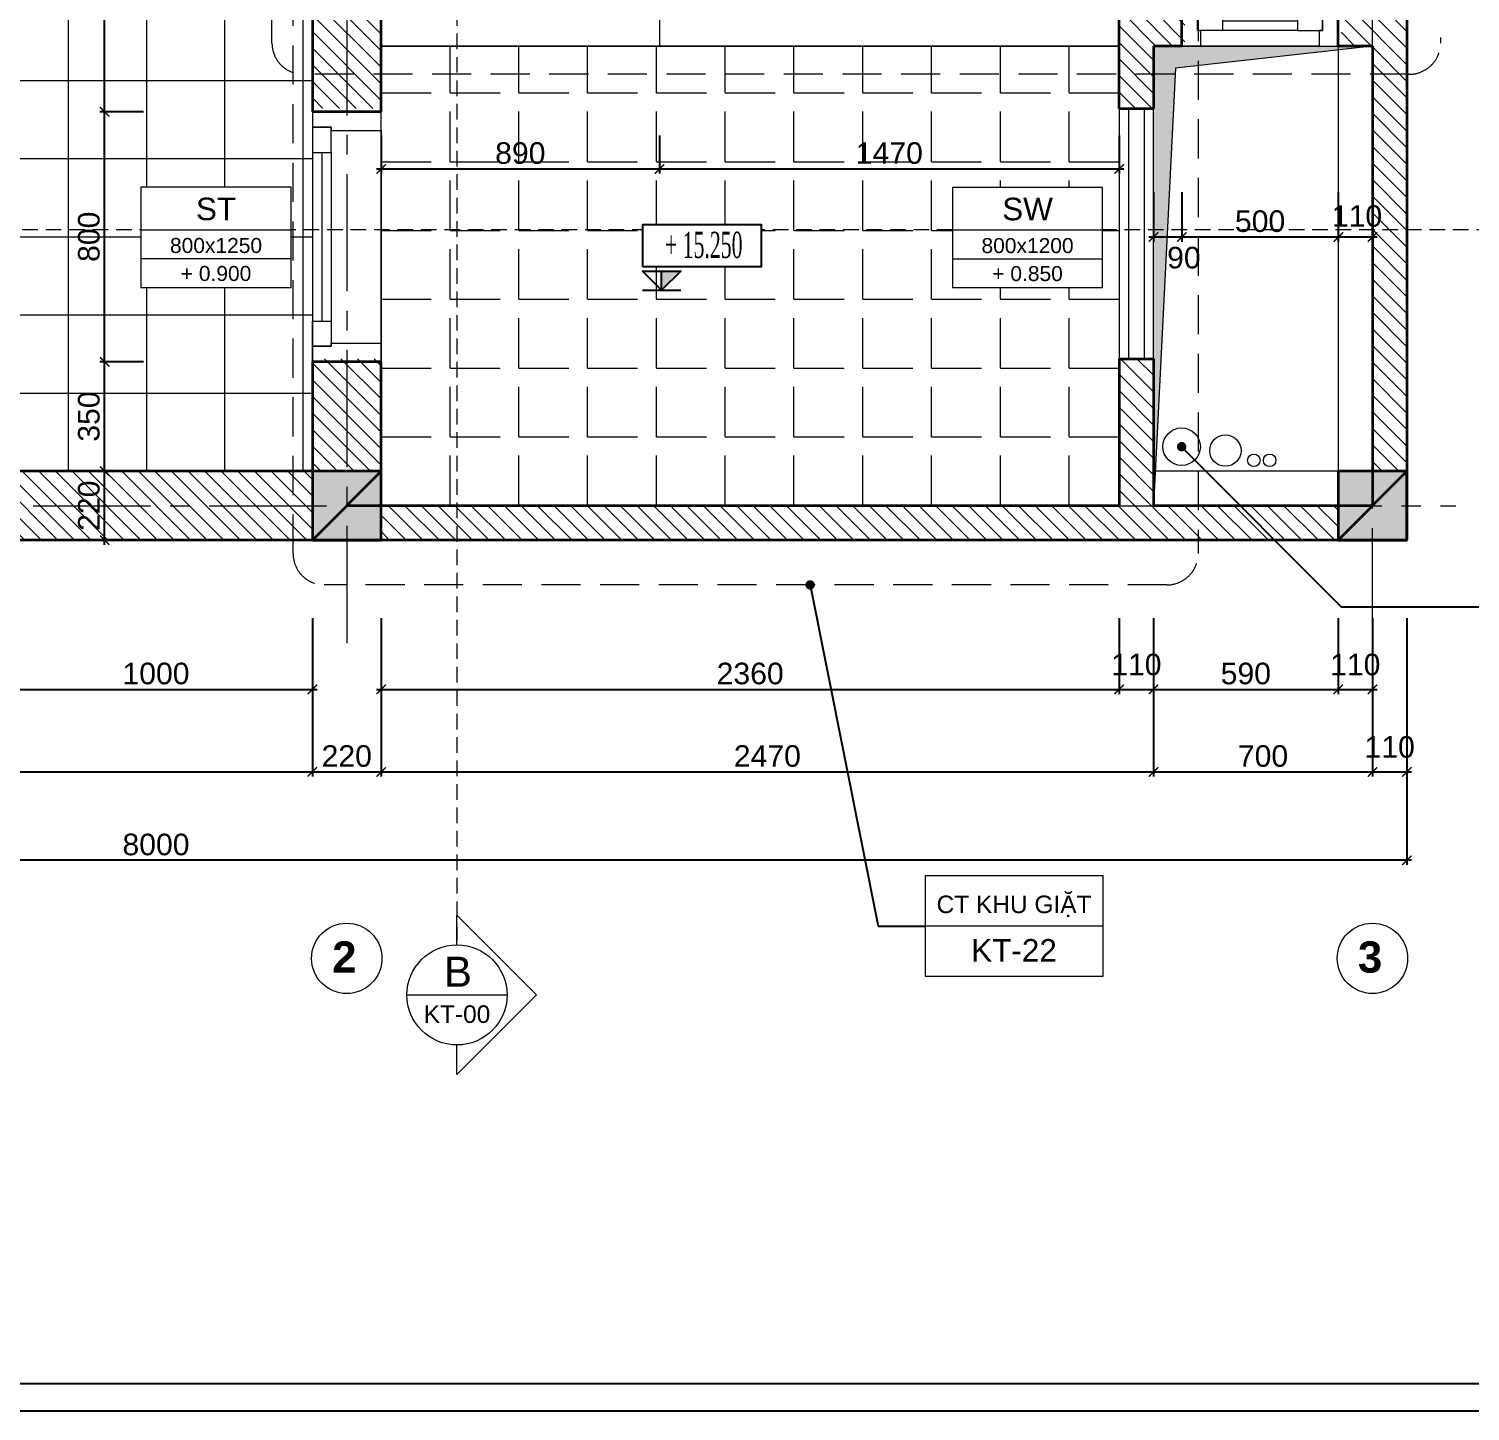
# Model space of a CAD drawing. Header units: millimetres. Extents: x 522695 to 636011, y 461124 to 505319.
# Drawn here: x 579519 to 584128, y 461124 to 465545 of the extents above; entities that cross this region are included whole.
import ezdxf
from ezdxf.enums import TextEntityAlignment as Align

# ---------------------------------------------------------------- set-up
doc = ezdxf.new("R2010")
doc.units = ezdxf.units.MM
doc.header["$LTSCALE"] = 500
doc.header["$MEASUREMENT"] = 0
doc.linetypes.add('CENTER2', pattern=[1.125, 0.75, -0.125, 0.125, -0.125])
doc.linetypes.add('DASHED2', pattern=[0.375, 0.25, -0.125])
doc.layers.get('0').update_dxf_attribs({"linetype": 'CONTINUOUS'})
doc.layers.get('DEFPOINTS').update_dxf_attribs({"color": 250, "linetype": 'CONTINUOUS'})
for name, color, linetype, lineweight in [('DH_CAT', 3, 'CONTINUOUS', 35), ('DH_HATCH', 250, 'CONTINUOUS', 5), ('DH_KHUAT', 149, 'DASHED2', 9), ('DH_KTHUOC', 8, 'CONTINUOUS', 5), ('DH_NOITHAT', 252, 'CONTINUOUS', 9), ('DH_TEXT', 4, 'CONTINUOUS', 13), ('DH_THAY', 4, 'CONTINUOUS', 13), ('DH_TRUC', 251, 'CENTER2', 5), ('TEXT', 3, 'CONTINUOUS', 25)]:
    doc.layers.add(name, color=color, linetype=linetype, lineweight=lineweight)
doc.layers.add('E_Thay', color=33, linetype='CONTINUOUS')
doc.layers.add('IN', color=5, linetype='CONTINUOUS')
doc.styles.add('arial', font='arial.ttf')
doc.styles.add('DH_ARIAL_B', font='arialbd.ttf')
doc.styles.add('DH_KITHUOC', font='arial.ttf')
doc.styles.add('ROMANSssss', font='vntimeh.shx', dxfattribs={"width": 0.55})
doc.dimstyles.new('DH_100s', dxfattribs={"dimtxt": 230, "dimasz": 100, "dimexe": 50, "dimexo": 0, "dimgap": 50, "dimtad": 1, "dimdec": 0, "dimzin": 0, "dimdsep": 46, "dimtxsty": 'DH_KITHUOC', "dimblk1": 'ARCHTICK', "dimblk2": 'ARCHTICK', "dimsah": 1, "dimcen": 90, "dimdle": 50, "dimclrd": 8, "dimclre": 8, "dimclrt": 4, "dimadec": 0, "dimazin": 0, "dimtfac": 100, "dimtdec": 0, "dimtofl": 0, "dimtmove": 2, "dimatfit": 3, "dimldrblk": 'ARCHTICK', "dimfxl": 1, "dimtolj": 2, "dimtzin": 0, "dimarcsym": 0})

# ---------------------------------------------------------------- blocks, each defined once
blk = doc.blocks.new('KHUNGTEN_A3')
at = {"color": 3}
blk.add_lwpolyline([(0, 14850), (21000, 14850), (21000, 0), (0, 0)], close=True, dxfattribs=at)
blk.add_lwpolyline([(379.8, 14704), (20854, 14704), (20854, 146), (379.8, 146)], close=True)
blk = doc.blocks.new('*U26')
for p, q in [((60, -0.4), (740, -0.4)), ((800, -0.4), (800, -220.4))]:
    blk.add_line(p, q)
at = {"color": 8}
for p, q in [((130, -160.4), (670, -160.4)), ((130, -190.4), (670, -190.4)), ((130, -220.4), (670, -220.4))]:
    blk.add_line(p, q, dxfattribs=at)
for points in [[(50, -160.4), (60, -160.4), (60, -0.4), (0, -0.4), (0, -220.4), (50, -220.4)], [(750, -160.4), (740, -160.4), (740, -0.4), (800, -0.4), (800, -220.4), (750, -220.4)]]:
    blk.add_lwpolyline(points, close=True)
for points in [[(50, -160.4), (50, -220.4), (130, -220.4), (130, -160.4)], [(750, -160.4), (750, -220.4), (670, -220.4), (670, -160.4)]]:
    blk.add_lwpolyline(points, close=True, dxfattribs=at)
blk = doc.blocks.new('cot220')
at = {"layer": 'DH_HATCH'}
blk.add_hatch(color=256, dxfattribs=at).paths.add_polyline_path([(-110, -110), (110, -110), (110, 110), (-110, 110)])
at = {"layer": 'DH_CAT'}
blk.add_lwpolyline([(-110, -110), (110, -110), (110, 110), (-110, 110)], close=True, dxfattribs=at)
blk.add_lwpolyline([(110, 110), (-110, -110)], dxfattribs=at)
blk = doc.blocks.new('*U24')
for p, q in [((60, -110.4), (440, -110.4)), ((500, -110.4), (500, -220.4))]:
    blk.add_line(p, q)
at = {"color": 8}
for p, q in [((130, -160.4), (370, -160.4)), ((130, -190.4), (370, -190.4)), ((130, -220.4), (370, -220.4))]:
    blk.add_line(p, q, dxfattribs=at)
for points in [[(50, -160.4), (60, -160.4), (60, -110.4), (0, -110.4), (0, -220.4), (50, -220.4)], [(450, -160.4), (440, -160.4), (440, -110.4), (500, -110.4), (500, -220.4), (450, -220.4)]]:
    blk.add_lwpolyline(points, close=True)
for points in [[(50, -160.4), (50, -220.4), (130, -220.4), (130, -160.4)], [(450, -160.4), (450, -220.4), (370, -220.4), (370, -160.4)]]:
    blk.add_lwpolyline(points, close=True, dxfattribs=at)
blk = doc.blocks.new('_ARCHTICK')
at = {"color": 0, "linetype": 'ByBlock', "const_width": 0.15}
blk.add_lwpolyline([(-0.5, -0.5), (0.5, 0.5)], dxfattribs=at)
blk = doc.blocks.new('*D577')
at = {"layer": 'DEFPOINTS', "color": 0, "transparency": 16777216}
for p in [(580425.5, 463660.4), (580645.5, 463660.4), (580645.5, 463168.6)]:
    blk.add_point(p, dxfattribs=at)
at = {"layer": 'DH_KTHUOC', "color": 8, "lineweight": -2, "transparency": 16777216}
for p, q in [((580425.5, 463660.4), (580425.5, 463153.6)), ((580645.5, 463660.4), (580645.5, 463153.6)), ((580410.5, 463168.6), (580660.5, 463168.6))]:
    blk.add_line(p, q, dxfattribs=at)
at = {"layer": 'DH_KTHUOC', "color": 8, "lineweight": -2, "transparency": 16777216, "xscale": 30, "yscale": 30, "zscale": 30, "rotation": 180}
blk.add_blockref('_ARCHTICK', (580425.5, 463168.6), dxfattribs=at)
at = {"layer": 'DH_KTHUOC', "color": 8, "lineweight": -2, "transparency": 16777216, "xscale": 30, "yscale": 30, "zscale": 30}
blk.add_blockref('_ARCHTICK', (580645.5, 463168.6), dxfattribs=at)
at = {"layer": 'DH_KTHUOC', "color": 4, "transparency": 16777216, "insert": (580535.5, 463218.9), "char_height": 69, "attachment_point": 5, "style": 'DH_KITHUOC'}
blk.add_mtext('\\A2;220', dxfattribs=at)
blk = doc.blocks.new('*D578')
at = {"layer": 'DEFPOINTS', "color": 0, "transparency": 16777216}
for p in [(580645.5, 463660.4), (583005.5, 463660.4), (583005.5, 463432.5)]:
    blk.add_point(p, dxfattribs=at)
at = {"layer": 'DH_KTHUOC', "color": 8, "lineweight": -2, "transparency": 16777216}
for p, q in [((580645.5, 463660.4), (580645.5, 463417.5)), ((583005.5, 463660.4), (583005.5, 463417.5)), ((580630.5, 463432.5), (583020.5, 463432.5))]:
    blk.add_line(p, q, dxfattribs=at)
at = {"layer": 'DH_KTHUOC', "color": 8, "lineweight": -2, "transparency": 16777216, "xscale": 30, "yscale": 30, "zscale": 30, "rotation": 180}
blk.add_blockref('_ARCHTICK', (580645.5, 463432.5), dxfattribs=at)
at = {"layer": 'DH_KTHUOC', "color": 8, "lineweight": -2, "transparency": 16777216, "xscale": 30, "yscale": 30, "zscale": 30}
blk.add_blockref('_ARCHTICK', (583005.5, 463432.5), dxfattribs=at)
at = {"layer": 'DH_KTHUOC', "color": 4, "transparency": 16777216, "insert": (581825.5, 463482.8), "char_height": 69, "attachment_point": 5, "style": 'DH_KITHUOC'}
blk.add_mtext('\\A2;2360', dxfattribs=at)
blk = doc.blocks.new('*D579')
at = {"layer": 'DEFPOINTS', "color": 0, "transparency": 16777216}
for p in [(583005.5, 463660.4), (583115.5, 463660.4), (583115.5, 463432.5)]:
    blk.add_point(p, dxfattribs=at)
at = {"layer": 'DH_KTHUOC', "color": 8, "lineweight": -2, "transparency": 16777216}
for p, q in [((583005.5, 463660.4), (583005.5, 463417.5)), ((583115.5, 463660.4), (583115.5, 463417.5)), ((582990.5, 463432.5), (583130.5, 463432.5))]:
    blk.add_line(p, q, dxfattribs=at)
at = {"layer": 'DH_KTHUOC', "color": 8, "lineweight": -2, "transparency": 16777216, "xscale": 30, "yscale": 30, "zscale": 30, "rotation": 180}
blk.add_blockref('_ARCHTICK', (583005.5, 463432.5), dxfattribs=at)
at = {"layer": 'DH_KTHUOC', "color": 8, "lineweight": -2, "transparency": 16777216, "xscale": 30, "yscale": 30, "zscale": 30}
blk.add_blockref('_ARCHTICK', (583115.5, 463432.5), dxfattribs=at)
at = {"layer": 'DH_KTHUOC', "color": 4, "transparency": 16777216, "insert": (583060.5, 463511.6), "char_height": 69, "attachment_point": 5, "style": 'DH_KITHUOC'}
blk.add_mtext('\\A2;110', dxfattribs=at)
blk = doc.blocks.new('*D580')
at = {"layer": 'DEFPOINTS', "color": 0, "transparency": 16777216}
for p in [(583115.5, 463660.4), (583705.5, 463660.4), (583705.5, 463432.5)]:
    blk.add_point(p, dxfattribs=at)
at = {"layer": 'DH_KTHUOC', "color": 8, "lineweight": -2, "transparency": 16777216}
for p, q in [((583115.5, 463660.4), (583115.5, 463417.5)), ((583705.5, 463660.4), (583705.5, 463417.5)), ((583100.5, 463432.5), (583720.5, 463432.5))]:
    blk.add_line(p, q, dxfattribs=at)
at = {"layer": 'DH_KTHUOC', "color": 8, "lineweight": -2, "transparency": 16777216, "xscale": 30, "yscale": 30, "zscale": 30, "rotation": 180}
blk.add_blockref('_ARCHTICK', (583115.5, 463432.5), dxfattribs=at)
at = {"layer": 'DH_KTHUOC', "color": 8, "lineweight": -2, "transparency": 16777216, "xscale": 30, "yscale": 30, "zscale": 30}
blk.add_blockref('_ARCHTICK', (583705.5, 463432.5), dxfattribs=at)
at = {"layer": 'DH_KTHUOC', "color": 4, "transparency": 16777216, "insert": (583410.5, 463482.8), "char_height": 69, "attachment_point": 5, "style": 'DH_KITHUOC'}
blk.add_mtext('\\A2;590', dxfattribs=at)
blk = doc.blocks.new('*D581')
at = {"layer": 'DEFPOINTS', "color": 0, "transparency": 16777216}
for p in [(583705.5, 463660.4), (583815.5, 463660.4), (583815.5, 463432.5)]:
    blk.add_point(p, dxfattribs=at)
at = {"layer": 'DH_KTHUOC', "color": 8, "lineweight": -2, "transparency": 16777216}
for p, q in [((583705.5, 463660.4), (583705.5, 463417.5)), ((583815.5, 463660.4), (583815.5, 463417.5)), ((583690.5, 463432.5), (583830.5, 463432.5))]:
    blk.add_line(p, q, dxfattribs=at)
at = {"layer": 'DH_KTHUOC', "color": 8, "lineweight": -2, "transparency": 16777216, "xscale": 30, "yscale": 30, "zscale": 30, "rotation": 180}
blk.add_blockref('_ARCHTICK', (583705.5, 463432.5), dxfattribs=at)
at = {"layer": 'DH_KTHUOC', "color": 8, "lineweight": -2, "transparency": 16777216, "xscale": 30, "yscale": 30, "zscale": 30}
blk.add_blockref('_ARCHTICK', (583815.5, 463432.5), dxfattribs=at)
at = {"layer": 'DH_KTHUOC', "color": 4, "transparency": 16777216, "insert": (583760.5, 463511.6), "char_height": 69, "attachment_point": 5, "style": 'DH_KITHUOC'}
blk.add_mtext('\\A2;110', dxfattribs=at)
blk = doc.blocks.new('*D582')
at = {"layer": 'DEFPOINTS', "color": 0, "transparency": 16777216}
for p in [(583815.5, 463660.4), (583925.5, 463660.4), (583925.5, 463168.6)]:
    blk.add_point(p, dxfattribs=at)
at = {"layer": 'DH_KTHUOC', "color": 8, "lineweight": -2, "transparency": 16777216}
for p, q in [((583815.5, 463660.4), (583815.5, 463153.6)), ((583925.5, 463660.4), (583925.5, 463153.6)), ((583800.5, 463168.6), (583940.5, 463168.6))]:
    blk.add_line(p, q, dxfattribs=at)
at = {"layer": 'DH_KTHUOC', "color": 8, "lineweight": -2, "transparency": 16777216, "xscale": 30, "yscale": 30, "zscale": 30, "rotation": 180}
blk.add_blockref('_ARCHTICK', (583815.5, 463168.6), dxfattribs=at)
at = {"layer": 'DH_KTHUOC', "color": 8, "lineweight": -2, "transparency": 16777216, "xscale": 30, "yscale": 30, "zscale": 30}
blk.add_blockref('_ARCHTICK', (583925.5, 463168.6), dxfattribs=at)
at = {"layer": 'DH_KTHUOC', "color": 4, "transparency": 16777216, "insert": (583870.5, 463247.8), "char_height": 69, "attachment_point": 5, "style": 'DH_KITHUOC'}
blk.add_mtext('\\A2;110', dxfattribs=at)
blk = doc.blocks.new('*D583')
at = {"layer": 'DEFPOINTS', "color": 0, "transparency": 16777216}
for p in [(575925.5, 463660.4), (583925.5, 463660.4), (575925.5, 462885.8)]:
    blk.add_point(p, dxfattribs=at)
at = {"layer": 'DH_KTHUOC', "color": 8, "lineweight": -2, "transparency": 16777216}
for p, q in [((575925.5, 463660.4), (575925.5, 462870.8)), ((583925.5, 463660.4), (583925.5, 462870.8)), ((583940.5, 462885.8), (575910.5, 462885.8))]:
    blk.add_line(p, q, dxfattribs=at)
at = {"layer": 'DH_KTHUOC', "color": 8, "lineweight": -2, "transparency": 16777216, "xscale": 30, "yscale": 30, "zscale": 30, "rotation": 180}
blk.add_blockref('_ARCHTICK', (575925.5, 462885.8), dxfattribs=at)
at = {"layer": 'DH_KTHUOC', "color": 8, "lineweight": -2, "transparency": 16777216, "xscale": 30, "yscale": 30, "zscale": 30}
blk.add_blockref('_ARCHTICK', (583925.5, 462885.8), dxfattribs=at)
at = {"layer": 'DH_KTHUOC', "color": 4, "transparency": 16777216, "insert": (579925.5, 462936), "char_height": 69, "attachment_point": 5, "style": 'DH_KITHUOC'}
blk.add_mtext('\\A2;8000', dxfattribs=at)
blk = doc.blocks.new('*D584')
at = {"layer": 'DEFPOINTS', "color": 0, "transparency": 16777216}
for p in [(576145.5, 463660.4), (580425.5, 463660.4), (580425.5, 463168.6)]:
    blk.add_point(p, dxfattribs=at)
at = {"layer": 'DH_KTHUOC', "color": 8, "lineweight": -2, "transparency": 16777216}
for p, q in [((576145.5, 463660.4), (576145.5, 463153.6)), ((580425.5, 463660.4), (580425.5, 463153.6)), ((576130.5, 463168.6), (580440.5, 463168.6))]:
    blk.add_line(p, q, dxfattribs=at)
at = {"layer": 'DH_KTHUOC', "color": 8, "lineweight": -2, "transparency": 16777216, "xscale": 30, "yscale": 30, "zscale": 30, "rotation": 180}
blk.add_blockref('_ARCHTICK', (576145.5, 463168.6), dxfattribs=at)
at = {"layer": 'DH_KTHUOC', "color": 8, "lineweight": -2, "transparency": 16777216, "xscale": 30, "yscale": 30, "zscale": 30}
blk.add_blockref('_ARCHTICK', (580425.5, 463168.6), dxfattribs=at)
at = {"layer": 'DH_KTHUOC', "color": 4, "transparency": 16777216, "insert": (578285.5, 463218.9), "char_height": 69, "attachment_point": 5, "style": 'DH_KITHUOC'}
blk.add_mtext('\\A2;4280', dxfattribs=at)
blk = doc.blocks.new('*D585')
at = {"layer": 'DEFPOINTS', "color": 0, "transparency": 16777216}
for p in [(580645.5, 463660.4), (583115.5, 463660.4), (583115.5, 463168.6)]:
    blk.add_point(p, dxfattribs=at)
at = {"layer": 'DH_KTHUOC', "color": 8, "lineweight": -2, "transparency": 16777216}
for p, q in [((580645.5, 463660.4), (580645.5, 463153.6)), ((583115.5, 463660.4), (583115.5, 463153.6)), ((580630.5, 463168.6), (583130.5, 463168.6))]:
    blk.add_line(p, q, dxfattribs=at)
at = {"layer": 'DH_KTHUOC', "color": 8, "lineweight": -2, "transparency": 16777216, "xscale": 30, "yscale": 30, "zscale": 30, "rotation": 180}
blk.add_blockref('_ARCHTICK', (580645.5, 463168.6), dxfattribs=at)
at = {"layer": 'DH_KTHUOC', "color": 8, "lineweight": -2, "transparency": 16777216, "xscale": 30, "yscale": 30, "zscale": 30}
blk.add_blockref('_ARCHTICK', (583115.5, 463168.6), dxfattribs=at)
at = {"layer": 'DH_KTHUOC', "color": 4, "transparency": 16777216, "insert": (581880.5, 463218.9), "char_height": 69, "attachment_point": 5, "style": 'DH_KITHUOC'}
blk.add_mtext('\\A2;2470', dxfattribs=at)
blk = doc.blocks.new('*D586')
at = {"layer": 'DEFPOINTS', "color": 0, "transparency": 16777216}
for p in [(583115.5, 463660.4), (583815.5, 463660.4), (583815.5, 463168.6)]:
    blk.add_point(p, dxfattribs=at)
at = {"layer": 'DH_KTHUOC', "color": 8, "lineweight": -2, "transparency": 16777216}
for p, q in [((583115.5, 463660.4), (583115.5, 463153.6)), ((583815.5, 463660.4), (583815.5, 463153.6)), ((583100.5, 463168.6), (583830.5, 463168.6))]:
    blk.add_line(p, q, dxfattribs=at)
at = {"layer": 'DH_KTHUOC', "color": 8, "lineweight": -2, "transparency": 16777216, "xscale": 30, "yscale": 30, "zscale": 30, "rotation": 180}
blk.add_blockref('_ARCHTICK', (583115.5, 463168.6), dxfattribs=at)
at = {"layer": 'DH_KTHUOC', "color": 8, "lineweight": -2, "transparency": 16777216, "xscale": 30, "yscale": 30, "zscale": 30}
blk.add_blockref('_ARCHTICK', (583815.5, 463168.6), dxfattribs=at)
at = {"layer": 'DH_KTHUOC', "color": 4, "transparency": 16777216, "insert": (583465.5, 463218.9), "char_height": 69, "attachment_point": 5, "style": 'DH_KITHUOC'}
blk.add_mtext('\\A2;700', dxfattribs=at)
blk = doc.blocks.new('*D587')
at = {"layer": 'DEFPOINTS', "color": 0, "transparency": 16777216}
for p in [(579425.5, 463660.4), (580425.5, 463660.4), (580425.5, 463432.5)]:
    blk.add_point(p, dxfattribs=at)
at = {"layer": 'DH_KTHUOC', "color": 8, "lineweight": -2, "transparency": 16777216}
for p, q in [((579425.5, 463660.4), (579425.5, 463417.5)), ((580425.5, 463660.4), (580425.5, 463417.5)), ((579410.5, 463432.5), (580440.5, 463432.5))]:
    blk.add_line(p, q, dxfattribs=at)
at = {"layer": 'DH_KTHUOC', "color": 8, "lineweight": -2, "transparency": 16777216, "xscale": 30, "yscale": 30, "zscale": 30, "rotation": 180}
blk.add_blockref('_ARCHTICK', (579425.5, 463432.5), dxfattribs=at)
at = {"layer": 'DH_KTHUOC', "color": 8, "lineweight": -2, "transparency": 16777216, "xscale": 30, "yscale": 30, "zscale": 30}
blk.add_blockref('_ARCHTICK', (580425.5, 463432.5), dxfattribs=at)
at = {"layer": 'DH_KTHUOC', "color": 4, "transparency": 16777216, "insert": (579925.5, 463482.8), "char_height": 69, "attachment_point": 5, "style": 'DH_KITHUOC'}
blk.add_mtext('\\A2;1000', dxfattribs=at)
blk = doc.blocks.new('*D610')
at = {"layer": 'DEFPOINTS', "color": 0, "transparency": 16777216}
for p in [(580645.5, 465203.8), (581535.5, 465203.8), (581535.5, 465096.9)]:
    blk.add_point(p, dxfattribs=at)
at = {"layer": 'DH_KTHUOC', "color": 8, "lineweight": -2, "transparency": 16777216}
for p, q in [((580645.5, 465203.8), (580645.5, 465081.9)), ((581535.5, 465203.8), (581535.5, 465081.9)), ((580630.5, 465096.9), (581550.5, 465096.9))]:
    blk.add_line(p, q, dxfattribs=at)
at = {"layer": 'DH_KTHUOC', "color": 8, "lineweight": -2, "transparency": 16777216, "xscale": 30, "yscale": 30, "zscale": 30, "rotation": 180}
blk.add_blockref('_ARCHTICK', (580645.5, 465096.9), dxfattribs=at)
at = {"layer": 'DH_KTHUOC', "color": 8, "lineweight": -2, "transparency": 16777216, "xscale": 30, "yscale": 30, "zscale": 30}
blk.add_blockref('_ARCHTICK', (581535.5, 465096.9), dxfattribs=at)
at = {"layer": 'DH_KTHUOC', "color": 4, "transparency": 16777216, "insert": (581090.5, 465147.1), "char_height": 69, "attachment_point": 5, "style": 'DH_KITHUOC'}
blk.add_mtext('\\A2;890', dxfattribs=at)
blk = doc.blocks.new('*D611')
at = {"layer": 'DEFPOINTS', "color": 0, "transparency": 16777216}
for p in [(581535.5, 465203.8), (583005.5, 465203.8), (583005.5, 465096.9)]:
    blk.add_point(p, dxfattribs=at)
at = {"layer": 'DH_KTHUOC', "color": 8, "lineweight": -2, "transparency": 16777216}
for p, q in [((581535.5, 465203.8), (581535.5, 465081.9)), ((583005.5, 465203.8), (583005.5, 465081.9)), ((581520.5, 465096.9), (583020.5, 465096.9))]:
    blk.add_line(p, q, dxfattribs=at)
at = {"layer": 'DH_KTHUOC', "color": 8, "lineweight": -2, "transparency": 16777216, "xscale": 30, "yscale": 30, "zscale": 30, "rotation": 180}
blk.add_blockref('_ARCHTICK', (581535.5, 465096.9), dxfattribs=at)
at = {"layer": 'DH_KTHUOC', "color": 8, "lineweight": -2, "transparency": 16777216, "xscale": 30, "yscale": 30, "zscale": 30}
blk.add_blockref('_ARCHTICK', (583005.5, 465096.9), dxfattribs=at)
at = {"layer": 'DH_KTHUOC', "color": 4, "transparency": 16777216, "insert": (582270.5, 465147.1), "char_height": 69, "attachment_point": 5, "style": 'DH_KITHUOC'}
blk.add_mtext('\\A2;1470', dxfattribs=at)
blk = doc.blocks.new('*U210')
at = {"color": 250, "linetype": 'DASHED2', "ltscale": 0.5}
blk.add_lwpolyline([(12098.5, 0), (-118.2, 0)], dxfattribs=at)
at = {"style": 'arial'}
for p in [(-318.2, -135.2), (12416.7, -135.2)]:
    blk.add_attdef('KH', text='', height=70, dxfattribs=at).set_placement(p, align=Align.BOTTOM_CENTER)
blk = doc.blocks.new('*U212')
at = {"color": 8}
for points in [[(0, -7111.6), (0, -6993.4), (318.2, -7311.6), (0, -7629.8), (0, -7511.6)], [(-200, -7311.6), (200, -7311.6)]]:
    blk.add_lwpolyline(points, dxfattribs=at)
blk.add_circle((0, -7311.6), 200, dxfattribs=at)
at = {"layer": 'DH_KHUAT', "color": 250, "linetype": 'DASHED2', "ltscale": 0.5}
blk.add_lwpolyline([(0, 0), (0, -7111.6)], dxfattribs=at)
at = {"style": 'arial'}
blk.add_text('B', height=120, dxfattribs=at).set_placement((4.1, -7218.9), align=Align.MIDDLE_CENTER)
for p in [(0, 185.6), (0, -7444.2)]:
    blk.add_attdef('KYHIEU', text='', height=70, dxfattribs=at).set_placement(p, align=Align.BOTTOM_CENTER)
blk = doc.blocks.new('*D664')
at = {"layer": 'DEFPOINTS', "color": 0, "transparency": 16777216}
for p in [(583706.3, 465022.4), (583815.9, 465022.4), (583706.3, 464879)]:
    blk.add_point(p, dxfattribs=at)
at = {"layer": 'DH_KTHUOC', "color": 8, "lineweight": -2, "transparency": 16777216}
for p, q in [((583706.3, 465022.4), (583706.3, 464864)), ((583815.9, 465022.4), (583815.9, 464864)), ((583830.9, 464879), (583691.3, 464879))]:
    blk.add_line(p, q, dxfattribs=at)
at = {"layer": 'DH_KTHUOC', "color": 8, "lineweight": -2, "transparency": 16777216, "xscale": 30, "yscale": 30, "zscale": 30, "rotation": 180}
blk.add_blockref('_ARCHTICK', (583706.3, 464879), dxfattribs=at)
at = {"layer": 'DH_KTHUOC', "color": 8, "lineweight": -2, "transparency": 16777216, "xscale": 30, "yscale": 30, "zscale": 30}
blk.add_blockref('_ARCHTICK', (583815.9, 464879), dxfattribs=at)
at = {"layer": 'DH_KTHUOC', "color": 4, "transparency": 16777216, "insert": (583766.1, 464945.8), "char_height": 69, "attachment_point": 5, "style": 'DH_KITHUOC'}
blk.add_mtext('\\A2;110', dxfattribs=at)
blk = doc.blocks.new('*D665')
at = {"layer": 'DEFPOINTS', "color": 0, "transparency": 16777216}
for p in [(583205.9, 465022.4), (583706.3, 465022.4), (583205.9, 464879)]:
    blk.add_point(p, dxfattribs=at)
at = {"layer": 'DH_KTHUOC', "color": 8, "lineweight": -2, "transparency": 16777216}
for p, q in [((583205.9, 465022.4), (583205.9, 464864)), ((583706.3, 465022.4), (583706.3, 464864)), ((583721.3, 464879), (583190.9, 464879))]:
    blk.add_line(p, q, dxfattribs=at)
at = {"layer": 'DH_KTHUOC', "color": 8, "lineweight": -2, "transparency": 16777216, "xscale": 30, "yscale": 30, "zscale": 30, "rotation": 180}
blk.add_blockref('_ARCHTICK', (583205.9, 464879), dxfattribs=at)
at = {"layer": 'DH_KTHUOC', "color": 8, "lineweight": -2, "transparency": 16777216, "xscale": 30, "yscale": 30, "zscale": 30}
blk.add_blockref('_ARCHTICK', (583706.3, 464879), dxfattribs=at)
at = {"layer": 'DH_KTHUOC', "color": 4, "transparency": 16777216, "insert": (583456.1, 464929.3), "char_height": 69, "attachment_point": 5, "style": 'DH_KITHUOC'}
blk.add_mtext('\\A2;500', dxfattribs=at)
blk = doc.blocks.new('*D666')
at = {"layer": 'DEFPOINTS', "color": 0, "transparency": 16777216}
for p in [(583115.5, 465022.4), (583205.9, 465022.4), (583115.5, 464879)]:
    blk.add_point(p, dxfattribs=at)
at = {"layer": 'DH_KTHUOC', "color": 8, "lineweight": -2, "transparency": 16777216}
for p, q in [((583115.5, 465022.4), (583115.5, 464864)), ((583205.9, 465022.4), (583205.9, 464864)), ((583220.9, 464879), (583100.5, 464879))]:
    blk.add_line(p, q, dxfattribs=at)
at = {"layer": 'DH_KTHUOC', "color": 8, "lineweight": -2, "transparency": 16777216, "xscale": 30, "yscale": 30, "zscale": 30, "rotation": 180}
blk.add_blockref('_ARCHTICK', (583115.5, 464879), dxfattribs=at)
at = {"layer": 'DH_KTHUOC', "color": 8, "lineweight": -2, "transparency": 16777216, "xscale": 30, "yscale": 30, "zscale": 30}
blk.add_blockref('_ARCHTICK', (583205.9, 464879), dxfattribs=at)
at = {"layer": 'DH_KTHUOC', "color": 4, "transparency": 16777216, "insert": (583212.5, 464812.6), "char_height": 69, "attachment_point": 5, "style": 'DH_KITHUOC'}
blk.add_mtext('\\A2;90', dxfattribs=at)
blk = doc.blocks.new('*D669')
at = {"layer": 'DEFPOINTS', "color": 0, "transparency": 16777216}
for p in [(579761.3, 464129.8), (579885.3, 464129.8), (579885.3, 463909.8)]:
    blk.add_point(p, dxfattribs=at)
at = {"layer": 'DH_KTHUOC', "color": 8, "lineweight": -2, "transparency": 16777216}
for p, q in [((579761.3, 463894.8), (579761.3, 464144.8)), ((579885.3, 464129.8), (579746.3, 464129.8)), ((579885.3, 463909.8), (579746.3, 463909.8))]:
    blk.add_line(p, q, dxfattribs=at)
at = {"layer": 'DH_KTHUOC', "color": 8, "lineweight": -2, "transparency": 16777216, "xscale": 30, "yscale": 30, "zscale": 30}
for p, rotation in [((579761.3, 464129.8), 90), ((579761.3, 463909.8), 270)]:
    blk.add_blockref('_ARCHTICK', p, dxfattribs=dict(at, rotation=rotation))
at = {"layer": 'DH_KTHUOC', "color": 4, "transparency": 16777216, "insert": (579711, 464019.8), "char_height": 69, "attachment_point": 5, "rotation": 90, "style": 'DH_KITHUOC'}
blk.add_mtext('\\A2;220', dxfattribs=at)
blk = doc.blocks.new('*D670')
at = {"layer": 'DEFPOINTS', "color": 0, "transparency": 16777216}
for p in [(579761.3, 464479.8), (579885.3, 464479.8), (579885.3, 464129.8)]:
    blk.add_point(p, dxfattribs=at)
at = {"layer": 'DH_KTHUOC', "color": 8, "lineweight": -2, "transparency": 16777216}
for p, q in [((579885.3, 464479.8), (579746.3, 464479.8)), ((579761.3, 464114.8), (579761.3, 464494.8)), ((579885.3, 464129.8), (579746.3, 464129.8))]:
    blk.add_line(p, q, dxfattribs=at)
at = {"layer": 'DH_KTHUOC', "color": 8, "lineweight": -2, "transparency": 16777216, "xscale": 30, "yscale": 30, "zscale": 30}
for p, rotation in [((579761.3, 464479.8), 90), ((579761.3, 464129.8), 270)]:
    blk.add_blockref('_ARCHTICK', p, dxfattribs=dict(at, rotation=rotation))
at = {"layer": 'DH_KTHUOC', "color": 4, "transparency": 16777216, "insert": (579711, 464304.8), "char_height": 69, "attachment_point": 5, "rotation": 90, "style": 'DH_KITHUOC'}
blk.add_mtext('\\A2;350', dxfattribs=at)
blk = doc.blocks.new('*D671')
at = {"layer": 'DEFPOINTS', "color": 0, "transparency": 16777216}
for p in [(579761.3, 465279.8), (579885.3, 465279.8), (579885.3, 464479.8)]:
    blk.add_point(p, dxfattribs=at)
at = {"layer": 'DH_KTHUOC', "color": 8, "lineweight": -2, "transparency": 16777216}
for p, q in [((579761.3, 464464.8), (579761.3, 465294.8)), ((579885.3, 465279.8), (579746.3, 465279.8)), ((579885.3, 464479.8), (579746.3, 464479.8))]:
    blk.add_line(p, q, dxfattribs=at)
at = {"layer": 'DH_KTHUOC', "color": 8, "lineweight": -2, "transparency": 16777216, "xscale": 30, "yscale": 30, "zscale": 30}
for p, rotation in [((579761.3, 465279.8), 90), ((579761.3, 464479.8), 270)]:
    blk.add_blockref('_ARCHTICK', p, dxfattribs=dict(at, rotation=rotation))
at = {"layer": 'DH_KTHUOC', "color": 4, "transparency": 16777216, "insert": (579711, 464879.8), "char_height": 69, "attachment_point": 5, "rotation": 90, "style": 'DH_KITHUOC'}
blk.add_mtext('\\A2;800', dxfattribs=at)
blk = doc.blocks.new('*D672')
at = {"layer": 'DEFPOINTS', "color": 0, "transparency": 16777216}
for p in [(579761.3, 466179.8), (579885.3, 466179.8), (579885.3, 465279.8)]:
    blk.add_point(p, dxfattribs=at)
at = {"layer": 'DH_KTHUOC', "color": 8, "lineweight": -2, "transparency": 16777216}
for p, q in [((579885.3, 466179.8), (579746.3, 466179.8)), ((579761.3, 465264.8), (579761.3, 466194.8)), ((579885.3, 465279.8), (579746.3, 465279.8))]:
    blk.add_line(p, q, dxfattribs=at)
at = {"layer": 'DH_KTHUOC', "color": 8, "lineweight": -2, "transparency": 16777216, "xscale": 30, "yscale": 30, "zscale": 30}
for p, rotation in [((579761.3, 466179.8), 90), ((579761.3, 465279.8), 270)]:
    blk.add_blockref('_ARCHTICK', p, dxfattribs=dict(at, rotation=rotation))
at = {"layer": 'DH_KTHUOC', "color": 4, "transparency": 16777216, "insert": (579711, 465729.8), "char_height": 69, "attachment_point": 5, "rotation": 90, "style": 'DH_KITHUOC'}
blk.add_mtext('\\A2;900', dxfattribs=at)
blk = doc.blocks.new('CUA')
blk.add_wipeout([(0, 400), (600, 400), (600, 0), (0, 0)]).dxf.layer = 'DH_KTHUOC'
at = {"layer": 'DH_KTHUOC'}
blk.add_lwpolyline([(0, 0), (600, 0), (600, 400), (0, 400)], close=True, dxfattribs=at)
for points in [[(0, 230), (600, 230)], [(0, 115), (600, 115)]]:
    blk.add_lwpolyline(points, dxfattribs=at)
at = {"layer": 'DH_KTHUOC', "style": 'arial'}
for tag, height, p in [('CUA', 90, (300, 268.6)), ('KICHTHUOC', 60, (300, 137.4)), ('COS', 60, (300, 25.5))]:
    blk.add_attdef(tag, text='', height=height, dxfattribs=at).set_placement(p, align=Align.CENTER)
blk = doc.blocks.new('CHITIET')
blk.add_wipeout([(711.8, 400), (0, 400), (0, 0), (711.8, 0)]).dxf.layer = 'DH_KTHUOC'
at = {"layer": 'DH_KTHUOC'}
blk.add_lwpolyline([(0, 0), (711.8, 0), (711.8, 400), (0, 400)], close=True, dxfattribs=at)
blk.add_lwpolyline([(711.8, 200), (0, 200)], dxfattribs=at)
at = {"layer": 'DH_KTHUOC', "style": 'arial'}
for tag, height, p in [('CHITIET', 70, (355.9, 251.6)), ('BANVE', 90, (355.9, 57.7))]:
    blk.add_attdef(tag, text='', height=height, dxfattribs=at).set_placement(p, align=Align.CENTER)
blk = doc.blocks.new('CosSan')
at = {"lineweight": 25}
blk.add_hatch(color=8, dxfattribs=at).paths.add_polyline_path([(160, 160), (0, 160), (0, 0)])
at = {"color": 8, "lineweight": 25}
for p, q in [((0, 0), (0, 160)), ((-160, 0), (160, 0))]:
    blk.add_line(p, q, dxfattribs=at)
blk.add_lwpolyline([(0, 0), (-160, 160), (160, 160)], close=True, dxfattribs=at)
at = {"color": 8}
blk.add_wipeout([(-161, 550), (-161, 200), (839, 200), (839, 550)], dxfattribs=at).dxf.layer = 'E_Thay'
at = {"color": 8, "lineweight": 25}
blk.add_lwpolyline([(-161, 200), (839, 200), (839, 550), (-161, 550)], close=True, dxfattribs=at)
at = {"layer": 'E_Thay', "color": 8, "lineweight": 25}
blk.add_line((-160, 160), (160, 160), dxfattribs=at)
at = {"style": 'ROMANSssss', "width": 0.55}
blk.add_attdef('%%P0,000', text='', height=220, dxfattribs=at).set_placement((353, 271), align=Align.CENTER)

msp = doc.modelspace()

# ---------------------------------------------------------------- hatches: boundary and pattern name
at = {"layer": 'DH_HATCH'}
h = msp.add_hatch(dxfattribs=at)
h.set_pattern_fill('ANSI31', color=256, scale=300, style=0)
h.set_pattern_definition([(315, (1021890.382, -92973.004), (26.5165043, 26.5165043), [])])
h.paths.add_polyline_path([(576145.5, 467189.8), (576145.5, 467299.8), (575925.5, 467299.8), (575925.5, 467189.8)])
h.paths.add_polyline_path([(576725.5, 467189.8), (576725.5, 467299.8), (576145.5, 467299.8), (576145.5, 467189.8)])
h.paths.add_polyline_path([(576725.5, 467409.8), (575925.5, 467409.8), (575925.5, 467299.8), (576725.5, 467299.8)])
h.paths.add_polyline_path([(580425.5, 467409.8), (576945.5, 467409.8), (576945.5, 467299.8), (580425.5, 467299.8)])
h.paths.add_polyline_path([(580645.5, 466179.8), (580425.5, 466179.8), (580425.5, 465289.8), (580645.5, 465289.8)])
h.paths.add_polyline_path([(580645.5, 467189.8), (580425.5, 467189.8), (580425.5, 467079.8), (580645.5, 467079.8)])
h.paths.add_polyline_path([(583705.5, 467409.8), (580645.5, 467409.8), (580645.5, 467299.8), (583705.5, 467299.8)])
h.paths.add_polyline_path([(583925.5, 467189.8), (583815.5, 467189.8), (583815.5, 465599.8), (583715.5, 465599.8), (583715.5, 465489.8), (583815.5, 465489.8), (583815.5, 464129.8), (583925.5, 464129.8)])
h.paths.add_polyline_path([(583215.5, 465599.8), (583005.5, 465599.8), (583005.5, 465289.8), (583115.5, 465289.8), (583115.5, 465489.8), (583215.5, 465489.8)])
h.paths.add_polyline_path([(583705.5, 464019.8), (583115.5, 464019.8), (583115.5, 464489.8), (583005.5, 464489.8), (583005.5, 464019.8), (580645.5, 464019.8), (580645.5, 463909.8), (583705.5, 463909.8)])
h.paths.add_polyline_path([(580425.5, 464129.8), (579425.5, 464129.8), (579425.5, 463909.8), (580425.5, 463909.8)])
h.paths.add_polyline_path([(580645.5, 464489.8), (580425.5, 464489.8), (580425.5, 464129.8), (580645.5, 464129.8)])
h = msp.add_hatch(dxfattribs=at)
h.set_pattern_fill('NET', color=256, scale=2000, style=0)
h.set_pattern_definition([(0, (576145.54, 464129.78), (0, 250), []), (90, (576145.54, 464129.78), (-250, 2e-14), [])])
h.paths.add_polyline_path([(576725.5, 467189.8), (576145.5, 467189.8), (576145.5, 464129.8), (580425.5, 464129.8), (580425.5, 467299.8), (576725.5, 467299.8)])
h = msp.add_hatch(dxfattribs=at)
h.set_pattern_fill('ANGLE', color=256, scale=800, style=0)
h.set_pattern_definition([(0, (580645.54, 464019.78), (0, 220), [160, -60]), (90, (580645.54, 464019.78), (-220, 1e-14), [160, -60])])
h.paths.add_polyline_path([(580645.5, 465489.8), (583005.5, 465489.8), (583005.5, 464019.8), (580645.5, 464019.8)])
msp.add_hatch(color=256, dxfattribs=at).paths.add_polyline_path([(583115.5, 464019.8), (583115.5, 465489.8), (583815.5, 465489.8), (583185.2, 465419.5)])

# ---------------------------------------------------------------- linework, layer by layer
at = {"layer": 'DH_CAT'}
for points in [[(575925.5, 467409.8), (583925.5, 467409.8), (583925.5, 463909.8), (579425.5, 463909.8)], [(580645.5, 465279.8), (580645.5, 466179.8), (580425.5, 466179.8), (580425.5, 465279.8)], [(583005.5, 465289.8), (583005.5, 465599.8)], [(583205.5, 465489.8), (583205.5, 465599.8)], [(583705.5, 465489.8), (583705.5, 465599.8)], [(583815.5, 465489.8), (583815.5, 464019.8), (583115.5, 464019.8)], [(583205.5, 465489.8), (583115.5, 465489.8)], [(583115.5, 465489.8), (583115.5, 465289.8)], [(583815.5, 465489.8), (583705.5, 465489.8)], [(583005.5, 465289.8), (583115.5, 465289.8)], [(580645.5, 465279.8), (580425.5, 465279.8)], [(580425.5, 464479.8), (580425.5, 464129.8)], [(580645.5, 464479.8), (580425.5, 464479.8)], [(580645.5, 464129.8), (580645.5, 464479.8)], [(583005.5, 464489.8), (583005.5, 464019.8)], [(583005.5, 464489.8), (583115.5, 464489.8)], [(583115.5, 464489.8), (583115.5, 464019.8)], [(580425.5, 464129.8), (579425.5, 464129.8), (579425.5, 463909.8)], [(583005.5, 464019.8), (580535.5, 464019.8)]]:
    msp.add_lwpolyline(points, dxfattribs=at)
at = {"layer": 'DH_HATCH'}
for points in [[(576145.5, 467299.8), (580425.5, 467299.8), (580425.5, 464129.8), (576145.5, 464129.8)], [(580645.5, 465489.8), (583005.5, 465489.8), (583005.5, 464019.8), (580645.5, 464019.8)], [(583115.5, 464019.8), (583115.5, 465489.8), (583815.5, 465489.8), (583185.2, 465419.5)]]:
    msp.add_lwpolyline(points, close=True, dxfattribs=at)
at = {"layer": 'DH_KTHUOC', "linetype": 'DASHED2'}
msp.add_lwpolyline([(580396.4, 467492.1), (583933.1, 467492.1, -0.414214), (584033.1, 467392.1), (584033.1, 465499.3, -0.414214), (583933.1, 465399.3), (580396.4, 465399.3, -0.414214), (580296.4, 465499.3), (580296.4, 467392.1, -0.414214)], format="xyb", close=True, dxfattribs=at)
at = {"layer": 'DH_KTHUOC'}
for points in [[(581535.5, 465489.8), (580645.5, 465489.8)], [(583705.9, 464129.8), (583115.5, 464129.8)]]:
    msp.add_lwpolyline(points, dxfattribs=at)
for centre, radius in [((583205.2, 464208.5), 60), ((583345.1, 464196), 50), ((583436, 464164.9), 20), ((583486.9, 464164.9), 20)]:
    msp.add_circle(centre, radius, dxfattribs=at)
at = {"layer": 'DH_NOITHAT'}
for points in [[(583705.9, 465489.8), (583705.9, 464129.8)], [(583035.5, 465289.8), (583035.5, 464489.8)], [(583085.5, 465289.8), (583085.5, 464489.8)]]:
    msp.add_lwpolyline(points, dxfattribs=at)
at = {"layer": 'DH_THAY'}
for points in [[(581535.5, 465599.8), (581535.5, 465489.8)], [(583005.5, 465489.8), (581535.5, 465489.8)], [(583205.5, 465489.8), (583705.5, 465489.8)], [(583005.5, 465289.8), (583005.5, 464489.8)], [(583115.5, 464489.8), (583115.5, 465289.8)]]:
    msp.add_lwpolyline(points, dxfattribs=at)
for centre in [(580535.5, 462572.3), (583815.5, 462572.3)]:
    msp.add_circle(centre, 112.5, dxfattribs=at)
at = {"layer": 'DH_TRUC'}
for p, q in [((580535.5, 467892.9), (580535.5, 463572.9)), ((583815.5, 463572.9), (583815.5, 467892.9)), ((575595.4, 464019.8), (584082.1, 464019.8))]:
    msp.add_line(p, q, dxfattribs=at)

# ---------------------------------------------------------------- block references
at = {"xscale": 0.6000000000058208, "yscale": 0.6000000000058208, "zscale": 0.6000000000058208}
msp.add_blockref('KHUNGTEN_A3', (574177, 461124.2), dxfattribs=at)
at = {"layer": 'DH_CAT'}
for p in [(580535.5, 464019.8), (583815.5, 464019.8)]:
    msp.add_blockref('cot220', p, dxfattribs=at)
at = {"layer": 'DH_NOITHAT'}
for name, p, rotation in [('*U24', (583705.5, 465379.4), 180), ('*U26', (580645.9, 465279.8), 270)]:
    msp.add_blockref(name, p, dxfattribs=dict(at, rotation=rotation))
at = {"layer": 'DH_THAY'}
ref = msp.add_blockref('*U212', (580888, 468304.6), dxfattribs=dict(at, xscale=0.8, yscale=0.8, zscale=0.8))
ref.add_attrib('KYHIEU', 'KT-00', dxfattribs={"layer": '0', "height": 56, "style": 'arial'}).set_placement((580888, 462349.2), align=Align.BOTTOM_CENTER)
at = {"layer": 'DH_THAY', "xscale": 0.8, "yscale": 0.8, "zscale": 0.8}
msp.add_blockref('*U210', (575118.9, 464902), dxfattribs=at)

# ---------------------------------------------------------------- texts
at = {"layer": 'DH_TEXT', "style": 'DH_ARIAL_B'}
for s, p in [('2', (580489, 462526.7)), ('3', (583769, 462526.7))]:
    msp.add_text(s, height=100, dxfattribs=at).set_placement(p)

# ---------------------------------------------------------------- dimensions: what is measured, and where the dimension line sits
at = {"layer": 'DH_KTHUOC'}
for base, p1, p2, picture, middle in [((579761.3, 466179.8), (579885.3, 465279.8), (579885.3, 466179.8), '*D672', (579711, 465729.8)), ((579761.3, 465279.8), (579885.3, 464479.8), (579885.3, 465279.8), '*D671', (579711, 464879.8)), ((579761.3, 464479.8), (579885.3, 464129.8), (579885.3, 464479.8), '*D670', (579711, 464304.8)), ((579761.3, 464129.8), (579885.3, 463909.8), (579885.3, 464129.8), '*D669', (579711, 464019.8))]:
    dim = msp.add_linear_dim(base=base, p1=p1, p2=p2, angle=90, dimstyle='DH_100s', override={"dimscale": 0.3, "dimarcsym": 2}, dxfattribs=at)
    dim.commit()
    dim.dimension.update_dxf_attribs({"geometry": picture, "text_midpoint": middle})
for base, p1, p2, picture, middle in [((581535.5, 465096.9), (580645.5, 465203.8), (581535.5, 465203.8), '*D610', (581090.5, 465147.1)), ((583005.5, 465096.9), (581535.5, 465203.8), (583005.5, 465203.8), '*D611', (582270.5, 465147.1)), ((583205.9, 464879), (583706.3, 465022.4), (583205.9, 465022.4), '*D665', (583456.1, 464929.3)), ((575925.5, 462885.8), (583925.5, 463660.4), (575925.5, 463660.4), '*D583', (579925.5, 462936)), ((580425.5, 463168.6), (576145.5, 463660.4), (580425.5, 463660.4), '*D584', (578285.5, 463218.9)), ((580425.5, 463432.5), (579425.5, 463660.4), (580425.5, 463660.4), '*D587', (579925.5, 463482.8)), ((580645.5, 463168.6), (580425.5, 463660.4), (580645.5, 463660.4), '*D577', (580535.5, 463218.9)), ((583005.5, 463432.5), (580645.5, 463660.4), (583005.5, 463660.4), '*D578', (581825.5, 463482.8)), ((583115.5, 463168.6), (580645.5, 463660.4), (583115.5, 463660.4), '*D585', (581880.5, 463218.9)), ((583705.5, 463432.5), (583115.5, 463660.4), (583705.5, 463660.4), '*D580', (583410.5, 463482.8)), ((583815.5, 463168.6), (583115.5, 463660.4), (583815.5, 463660.4), '*D586', (583465.5, 463218.9))]:
    dim = msp.add_linear_dim(base=base, p1=p1, p2=p2, dimstyle='DH_100s', override={"dimscale": 0.3, "dimarcsym": 2}, dxfattribs=at)
    dim.commit()
    dim.dimension.update_dxf_attribs({"geometry": picture, "text_midpoint": middle})
for base, p1, p2, picture, middle in [((583115.5, 464879), (583205.9, 465022.4), (583115.5, 465022.4), '*D666', (583212.5, 464812.6)), ((583706.3, 464879), (583815.9, 465022.4), (583706.3, 465022.4), '*D664', (583766.1, 464945.8)), ((583115.5, 463432.5), (583005.5, 463660.4), (583115.5, 463660.4), '*D579', (583060.5, 463511.6)), ((583815.5, 463432.5), (583705.5, 463660.4), (583815.5, 463660.4), '*D581', (583760.5, 463511.6)), ((583925.5, 463168.6), (583815.5, 463660.4), (583925.5, 463660.4), '*D582', (583870.5, 463247.8))]:
    dim = msp.add_linear_dim(base=base, p1=p1, p2=p2, dimstyle='DH_100s', override={"dimscale": 0.3, "dimarcsym": 2}, dxfattribs=at)
    dim.commit()
    dim.dimension.update_dxf_attribs({"geometry": picture, "text_midpoint": middle, "dimtype": 128})

# ---------------------------------------------------------------- leaders
msp.add_leader([(583205.2, 464208.5), (583714.9, 463696.8), (584213.2, 463696.8)], dimstyle='DH_100s', override={"dimscale": 0.3, "dimldrblk": 'DOT', "dimarcsym": 2}, dxfattribs=at)

# ---------------------------------------------------------------- next in the draw order: block references
at = {"layer": 'DH_KTHUOC', "xscale": 0.8000000000029104, "yscale": 0.8000000000029104, "zscale": 0.8000000000029104}
for p, values in [((579877.5, 464718), {'KICHTHUOC': '800x1250', 'COS': '+ 0.900', 'CUA': 'ST'}), ((582472.5, 464717.7), {'KICHTHUOC': '800x1200', 'COS': '+ 0.850', 'CUA': 'SW'})]:
    msp.add_blockref('CUA', p, dxfattribs=at).add_auto_attribs(values)
at = {"layer": 'DH_TEXT', "xscale": 0.8000000000029104, "yscale": 0.8000000000029104, "zscale": 0.8000000000029104}
msp.add_blockref('CHITIET', (582384.6, 462515.7), dxfattribs=at).add_auto_attribs({'BANVE': 'KT-22', 'CHITIET': 'CT KHU GIẶT'})

# ---------------------------------------------------------------- next in the draw order: linework, layer by layer
at = {"layer": 'DH_KTHUOC', "linetype": 'DASHED2'}
msp.add_lwpolyline([(580463.8, 465730.4), (583158.2, 465730.4, -0.414214), (583258.2, 465630.4), (583258.2, 463866.5, -0.414214), (583158.2, 463766.5), (580463.8, 463766.5, -0.414214), (580363.8, 463866.5), (580363.8, 465630.4, -0.414214)], format="xyb", close=True, dxfattribs=at)

# ---------------------------------------------------------------- next in the draw order: leaders
at = {"layer": 'DH_KTHUOC'}
msp.add_leader([(582017.2, 463766.5), (582234.9, 462675.7), (582384.6, 462675.7)], dimstyle='DH_100s', override={"dimscale": 0.3, "dimldrblk": 'DOT', "dimarcsym": 2}, dxfattribs=at)

# ---------------------------------------------------------------- next in the draw order: block references
ref = msp.add_blockref('CosSan', (581542.4, 464708.8), dxfattribs=dict(xscale=0.3809999999939464, yscale=0.3809999999939464, zscale=0.3809999999939464))
ref.add_attrib('%%P0,000', '+ 15.250', dxfattribs={"layer": 'TEXT', "height": 83.82, "style": 'ROMANSssss', "width": 0.55}).set_placement((581677, 464812), align=Align.CENTER)

# ---------------------------------------------------------------- next in the draw order: linework, layer by layer
at = {"layer": 'IN'}
msp.add_lwpolyline([(574177, 470034.2), (586777, 470034.2), (586777, 461124.2), (574177, 461124.2)], close=True, dxfattribs=at)

doc.saveas('drawing.dxf')
